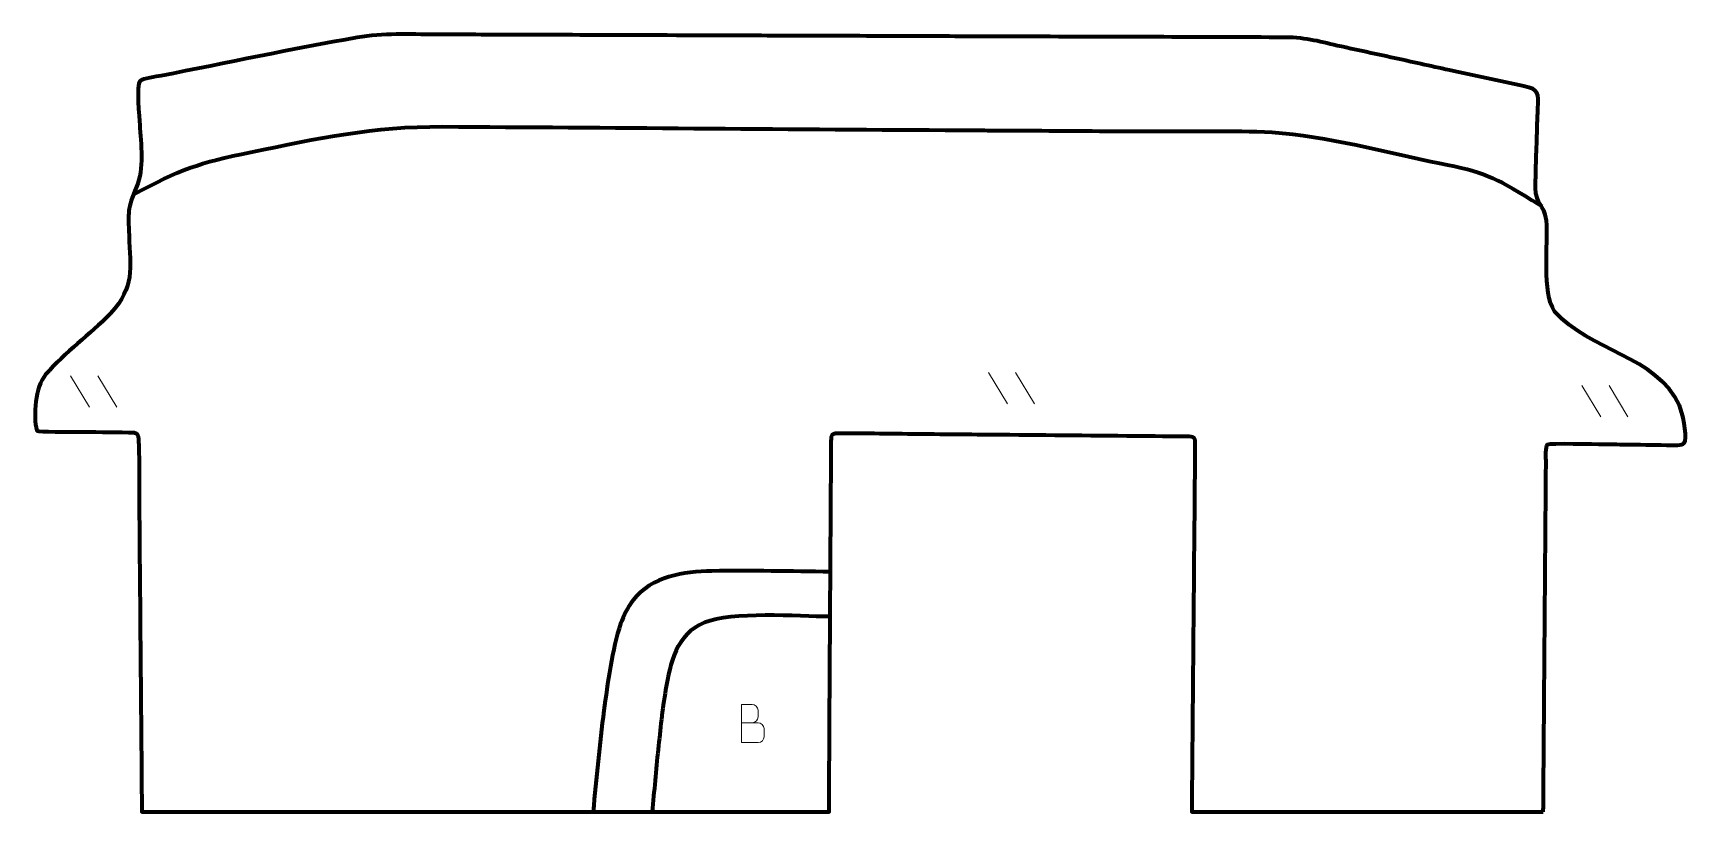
# Model space of a CAD drawing. Header units: millimetres. Extents: x 1115 to 2195, y 241 to 750.
import ezdxf

# ---------------------------------------------------------------- set-up
doc = ezdxf.new("R2010")
doc.units = ezdxf.units.MM
doc.header["$MEASUREMENT"] = 0
doc.layers.add('layer 2', color=7, linetype='Continuous')
doc.layers.add('layer 3', color=7, linetype='Continuous')

msp = doc.modelspace()

# ---------------------------------------------------------------- linework, layer by layer
at = {"layer": 'layer 2', "color": 142, "lineweight": 158}
for points, knots in [([(1180.7072, 644.4943), (1211.3204, 661.2333), (1223.5507, 665.4208), (1257.6343, 672.4196), (1257.6343, 672.4196), (1301.7902, 681.4866), (1337.1955, 689.3179), (1382.9058, 689.0683), (1382.9058, 689.0683), (1492.178, 688.4624), (1601.4474, 687.4686), (1710.7192, 686.8176), (1710.7192, 686.8176), (1715.1614, 686.7911), (1719.6036, 686.7647), (1724.0457, 686.7383), (1724.0457, 686.7383), (1727.536, 686.7175), (1731.0263, 686.6968), (1734.5165, 686.676), (1734.5165, 686.676), (1739.9106, 686.6439), (1745.3046, 686.6118), (1750.6987, 686.5797), (1750.6987, 686.5797), (1763.0733, 686.5061), (1775.448, 686.4325), (1787.8225, 686.3589), (1787.8225, 686.3589), (1794.1685, 686.3212), (1800.5144, 686.2834), (1806.8604, 686.2457), (1806.8604, 686.2457), (1819.5522, 686.1702), (1832.2442, 686.0947), (1844.9361, 686.0192), (1844.9361, 686.0192), (1871.0218, 685.9004), (1898.0868, 686.6638), (1924.049, 685.436), (1924.049, 685.436), (1960.4523, 683.0835), (1997.6577, 672.3387), (2033.5438, 665.2078), (2033.5438, 665.2078), (2062.005, 659.5524), (2069.1388, 656.2429), (2093.8538, 641.1383), (2093.8538, 641.1383), (2093.8538, 641.1383), (2096.2157, 639.6928), (2096.2157, 639.6928), (2096.2157, 639.6928), (2097.6697, 638.8006), (2099.1254, 637.9118), (2100.583, 637.0254)], [0, 0, 0, 0, 0.066666667, 0.066666667, 0.066666667, 0.066666667, 0.133333333, 0.133333333, 0.133333333, 0.133333333, 0.2, 0.2, 0.2, 0.2, 0.266666667, 0.266666667, 0.266666667, 0.266666667, 0.333333333, 0.333333333, 0.333333333, 0.333333333, 0.4, 0.4, 0.4, 0.4, 0.466666667, 0.466666667, 0.466666667, 0.466666667, 0.533333333, 0.533333333, 0.533333333, 0.533333333, 0.6, 0.6, 0.6, 0.6, 0.666666667, 0.666666667, 0.666666667, 0.666666667, 0.733333333, 0.733333333, 0.733333333, 0.733333333, 0.8, 0.8, 0.8, 0.8, 0.866666667, 0.866666667, 0.866666667, 0.866666667, 1, 1, 1, 1]), ([(1635.9528, 398.338), (1610.2062, 398.4667), (1584.3676, 399.254), (1558.6332, 398.7395), (1558.6332, 398.7395), (1540.1298, 398.3695), (1519.1621, 395.3516), (1507.1257, 379.72), (1507.1257, 379.72), (1503.4297, 374.92), (1501.0363, 369.8634), (1498.9823, 364.1949), (1498.9823, 364.1949), (1493.4595, 348.5041), (1490.3181, 324.5582), (1488.0995, 307.6683), (1488.0995, 307.6683), (1485.2068, 285.6468), (1483.1192, 263.5297), (1481.0293, 241.4208)], [0, 0, 0, 0, 0.166666667, 0.166666667, 0.166666667, 0.166666667, 0.333333333, 0.333333333, 0.333333333, 0.333333333, 0.5, 0.5, 0.5, 0.5, 0.666666667, 0.666666667, 0.666666667, 0.666666667, 1, 1, 1, 1]), ([(1635.3851, 368.9936), (1614.9397, 369.2112), (1571.1696, 372.4774), (1553.639, 365.0765), (1553.639, 365.0765), (1535.1192, 357.2581), (1531.4398, 338.9041), (1528.3686, 321.1244), (1528.3686, 321.1244), (1526.1494, 308.2772), (1524.8684, 295.243), (1523.4906, 282.283), (1523.4906, 282.283), (1522.0371, 268.6785), (1520.8227, 255.0523), (1519.6549, 241.4208)], [0, 0, 0, 0, 0.2, 0.2, 0.2, 0.2, 0.4, 0.4, 0.4, 0.4, 0.6, 0.6, 0.6, 0.6, 1, 1, 1, 1])]:
    msp.add_open_spline(points, degree=3, knots=knots, dxfattribs=at)
at = {"layer": 'layer 3', "color": 242, "lineweight": 158}
msp.add_open_spline([(2101.2424, 241.4208), (2101.2424, 241.4208), (1871.7773, 241.4208), (1871.7773, 241.4208), (1871.7773, 241.4208), (1872.1646, 285.8215), (1872.5517, 330.2223), (1872.939, 374.623), (1872.939, 374.623), (1873.2515, 410.451), (1873.6182, 446.2868), (1873.8745, 482.1143), (1873.8745, 482.1143), (1873.913, 487.4999), (1872.0961, 486.8), (1866.5577, 486.8533), (1866.5577, 486.8533), (1854.1886, 486.9725), (1841.8187, 487.0753), (1829.4494, 487.1874), (1829.4494, 487.1874), (1798.066, 487.4718), (1766.6824, 487.7562), (1735.2989, 488.0406), (1735.2989, 488.0406), (1716.5956, 488.21), (1697.8923, 488.3795), (1679.189, 488.5489), (1679.189, 488.5489), (1674.5183, 488.5912), (1640.1375, 489.1973), (1638.6486, 488.73), (1638.6486, 488.73), (1636.8353, 488.1609), (1636.6833, 487.265), (1636.5394, 485.3453), (1636.5394, 485.3453), (1636.1641, 480.3411), (1636.4026, 473.385), (1636.3713, 468.1726), (1636.3713, 468.1726), (1636.2952, 455.4694), (1636.2191, 442.7662), (1636.143, 430.063), (1636.143, 430.063), (1635.768, 367.4998), (1635.393, 304.9367), (1635.018, 242.3735), (1635.018, 242.3735), (1635.018, 242.3735), (1635.0123, 241.4208), (1635.0123, 241.4208), (1635.0123, 241.4208), (1635.0123, 241.4208), (1186.488, 241.4208), (1186.488, 241.4208), (1186.488, 241.4208), (1186.271, 266.4678), (1186.0539, 291.5147), (1185.8368, 316.5617), (1185.8368, 316.5617), (1185.7818, 322.9027), (1185.7269, 329.2437), (1185.6719, 335.5847), (1185.6719, 335.5847), (1185.3421, 373.6307), (1185.0124, 411.6767), (1184.6827, 449.7227), (1184.6827, 449.7227), (1184.6445, 455.2213), (1184.9489, 484.6539), (1183.9007, 487.3634), (1183.9007, 487.3634), (1182.9736, 489.7601), (1180.319, 489.227), (1177.8553, 489.294), (1177.8553, 489.294), (1166.442, 489.6042), (1155.0236, 489.577), (1143.608, 489.7326), (1143.608, 489.7326), (1140.3855, 489.7533), (1118.9296, 489.5396), (1117.8733, 490.4866), (1117.8733, 490.4866), (1115.4988, 500.3934), (1116.9481, 519.0782), (1123.6372, 527.1204), (1123.6372, 527.1204), (1136.7411, 541.9984), (1152.1705, 553.1191), (1165.9891, 566.9526), (1165.9891, 566.9526), (1182.2604, 584.8249), (1178.766, 595.7834), (1178.1437, 617.9732), (1178.1437, 617.9732), (1177.6417, 633.4087), (1176.7421, 635.0641), (1183.0694, 649.6603), (1183.0694, 649.6603), (1187.9014, 661.4027), (1185.9649, 677.8221), (1185.1171, 690.4451), (1185.1171, 690.4451), (1184.8486, 694.4434), (1182.7603, 716.7592), (1185.2096, 718.8196), (1185.2096, 718.8196), (1187.3769, 720.6426), (1195.9455, 721.7589), (1199.0632, 722.3183), (1199.0632, 722.3183), (1241.6688, 730.5612), (1284.4089, 739.871), (1327.1246, 747.2799), (1327.1246, 747.2799), (1343.9603, 750.2), (1361.0767, 749.3066), (1378.0805, 749.2436), (1378.0805, 749.2436), (1380.9349, 749.2361), (1383.7893, 749.228), (1386.6437, 749.2185), (1386.6437, 749.2185), (1405.6791, 749.1516), (1424.7147, 749.0846), (1443.7502, 749.0177), (1443.7502, 749.0177), (1456.4405, 748.9731), (1469.1308, 748.9284), (1481.8212, 748.8838), (1481.8212, 748.8838), (1513.547, 748.7723), (1545.2729, 748.6607), (1576.9987, 748.5491), (1576.9987, 748.5491), (1595.717, 748.4833), (1614.4352, 748.4175), (1633.1535, 748.3517), (1633.1535, 748.3517), (1644.892, 748.3104), (1656.6306, 748.2691), (1668.3691, 748.2279), (1668.3691, 748.2279), (1681.0595, 748.1832), (1693.7498, 748.1386), (1706.4402, 748.094), (1706.4402, 748.094), (1725.4756, 748.0271), (1744.5112, 747.9602), (1763.5467, 747.8933), (1763.5467, 747.8933), (1820.0287, 747.6941), (1876.5204, 747.6075), (1933.0006, 747.3459), (1933.0006, 747.3459), (1947.1426, 747.2805), (1956.0478, 744.3187), (1969.4112, 741.3962), (1969.4112, 741.3962), (1986.7266, 737.6092), (2004.042, 733.8221), (2021.3574, 730.035), (2021.3574, 730.035), (2027.5415, 728.6825), (2033.7254, 727.33), (2039.9094, 725.9775), (2039.9094, 725.9775), (2056.0839, 722.4451), (2072.3429, 719.1071), (2088.4922, 715.5102), (2088.4922, 715.5102), (2098.8637, 713.2003), (2097.9686, 710.8757), (2097.7066, 701.0222), (2097.7066, 701.0222), (2097.5918, 696.706), (2097.3526, 692.3922), (2097.2025, 688.0762), (2097.2025, 688.0762), (2097.2025, 688.0762), (2097.1872, 687.5504), (2097.1872, 687.5504), (2097.1872, 687.5504), (2096.87, 674.765), (2096.2895, 661.8953), (2096.1714, 649.1193), (2096.1714, 649.1193), (2096.3547, 637.3566), (2101.65, 639.399), (2103.2512, 627.8388), (2103.2512, 627.8388), (2104.5505, 612.4571), (2100.3979, 580.2828), (2108.5568, 568.4218), (2108.5568, 568.4218), (2131.4144, 542.3126), (2175.3197, 539.565), (2190.1068, 506.8356), (2190.1068, 506.8356), (2191.9974, 502.3642), (2194.979, 488.3759), (2193.9316, 483.8313), (2193.9316, 483.8313), (2193.1035, 480.2376), (2187.9771, 481.1066), (2184.9343, 481.0962), (2184.9343, 481.0962), (2175.9383, 481.0654), (2166.9522, 481.373), (2157.9582, 481.4665), (2157.9582, 481.4665), (2151.9605, 481.5216), (2145.9628, 481.5767), (2139.9651, 481.6319), (2139.9651, 481.6319), (2135.7164, 481.6788), (2105.1469, 482.4717), (2104.0304, 481.5296), (2104.0304, 481.5296), (2102.4924, 480.2319), (2103.0408, 472.2241), (2103.0266, 469.9523), (2103.0266, 469.9523), (2102.7224, 421.0741), (2102.264, 372.1847), (2101.8822, 323.3057), (2101.8822, 323.3057), (2101.8326, 316.9581), (2101.783, 310.6103), (2101.7334, 304.2627), (2101.7334, 304.2627), (2101.5846, 285.2197), (2101.4358, 266.1767), (2101.287, 247.1336), (2101.287, 247.1336), (2101.2722, 245.2294), (2101.2573, 243.325), (2101.2424, 241.4208)], degree=3, knots=[0, 0, 0, 0, 0.016393443, 0.016393443, 0.016393443, 0.016393443, 0.032786885, 0.032786885, 0.032786885, 0.032786885, 0.049180328, 0.049180328, 0.049180328, 0.049180328, 0.06557377, 0.06557377, 0.06557377, 0.06557377, 0.081967213, 0.081967213, 0.081967213, 0.081967213, 0.098360656, 0.098360656, 0.098360656, 0.098360656, 0.114754098, 0.114754098, 0.114754098, 0.114754098, 0.131147541, 0.131147541, 0.131147541, 0.131147541, 0.147540984, 0.147540984, 0.147540984, 0.147540984, 0.163934426, 0.163934426, 0.163934426, 0.163934426, 0.180327869, 0.180327869, 0.180327869, 0.180327869, 0.196721311, 0.196721311, 0.196721311, 0.196721311, 0.213114754, 0.213114754, 0.213114754, 0.213114754, 0.229508197, 0.229508197, 0.229508197, 0.229508197, 0.245901639, 0.245901639, 0.245901639, 0.245901639, 0.262295082, 0.262295082, 0.262295082, 0.262295082, 0.278688525, 0.278688525, 0.278688525, 0.278688525, 0.295081967, 0.295081967, 0.295081967, 0.295081967, 0.31147541, 0.31147541, 0.31147541, 0.31147541, 0.327868852, 0.327868852, 0.327868852, 0.327868852, 0.344262295, 0.344262295, 0.344262295, 0.344262295, 0.360655738, 0.360655738, 0.360655738, 0.360655738, 0.37704918, 0.37704918, 0.37704918, 0.37704918, 0.393442623, 0.393442623, 0.393442623, 0.393442623, 0.409836066, 0.409836066, 0.409836066, 0.409836066, 0.426229508, 0.426229508, 0.426229508, 0.426229508, 0.442622951, 0.442622951, 0.442622951, 0.442622951, 0.459016393, 0.459016393, 0.459016393, 0.459016393, 0.475409836, 0.475409836, 0.475409836, 0.475409836, 0.491803279, 0.491803279, 0.491803279, 0.491803279, 0.508196721, 0.508196721, 0.508196721, 0.508196721, 0.524590164, 0.524590164, 0.524590164, 0.524590164, 0.540983607, 0.540983607, 0.540983607, 0.540983607, 0.557377049, 0.557377049, 0.557377049, 0.557377049, 0.573770492, 0.573770492, 0.573770492, 0.573770492, 0.590163934, 0.590163934, 0.590163934, 0.590163934, 0.606557377, 0.606557377, 0.606557377, 0.606557377, 0.62295082, 0.62295082, 0.62295082, 0.62295082, 0.639344262, 0.639344262, 0.639344262, 0.639344262, 0.655737705, 0.655737705, 0.655737705, 0.655737705, 0.672131148, 0.672131148, 0.672131148, 0.672131148, 0.68852459, 0.68852459, 0.68852459, 0.68852459, 0.704918033, 0.704918033, 0.704918033, 0.704918033, 0.721311475, 0.721311475, 0.721311475, 0.721311475, 0.737704918, 0.737704918, 0.737704918, 0.737704918, 0.754098361, 0.754098361, 0.754098361, 0.754098361, 0.770491803, 0.770491803, 0.770491803, 0.770491803, 0.786885246, 0.786885246, 0.786885246, 0.786885246, 0.803278689, 0.803278689, 0.803278689, 0.803278689, 0.819672131, 0.819672131, 0.819672131, 0.819672131, 0.836065574, 0.836065574, 0.836065574, 0.836065574, 0.852459016, 0.852459016, 0.852459016, 0.852459016, 0.868852459, 0.868852459, 0.868852459, 0.868852459, 0.885245902, 0.885245902, 0.885245902, 0.885245902, 0.901639344, 0.901639344, 0.901639344, 0.901639344, 0.918032787, 0.918032787, 0.918032787, 0.918032787, 0.93442623, 0.93442623, 0.93442623, 0.93442623, 0.950819672, 0.950819672, 0.950819672, 0.950819672, 0.967213115, 0.967213115, 0.967213115, 0.967213115, 1, 1, 1, 1], dxfattribs=at)
at = {"layer": 'layer 3', "color": 250, "lineweight": 9}
for points in [[(1140.0294, 526.3821), (1140.0294, 526.3821), (1152.3937, 505.8378), (1152.3937, 505.8378)], [(1157.7593, 526.3821), (1157.7593, 526.3821), (1170.1236, 505.8378), (1170.1236, 505.8378)], [(1739.0462, 528.4987), (1739.0462, 528.4987), (1751.4105, 507.9544), (1751.4105, 507.9544)], [(1756.7761, 528.4987), (1756.7761, 528.4987), (1769.1404, 507.9544), (1769.1404, 507.9544)], [(2126.3963, 520.0321), (2126.3963, 520.0321), (2138.7606, 499.4878), (2138.7606, 499.4878)], [(2144.1262, 520.0321), (2144.1262, 520.0321), (2156.4905, 499.4878), (2156.4905, 499.4878)]]:
    msp.add_open_spline(points, degree=3, dxfattribs=at)
msp.add_open_spline([(1577.8315, 299.6906), (1581.4701, 299.691), (1585.0572, 299.691), (1588.6966, 299.6906), (1588.6966, 299.6906), (1590.672, 299.6733), (1592.5956, 297.9372), (1592.5956, 295.8876), (1592.5956, 295.8876), (1592.5952, 294.759), (1592.5952, 291.7096), (1592.5956, 290.5807), (1592.5956, 290.5807), (1592.6132, 288.7228), (1591.0711, 286.7089), (1588.7496, 286.7258), (1588.7496, 286.7258), (1585.1098, 286.7262), (1581.4704, 286.7262), (1577.8315, 286.7258), (1577.8315, 286.7258), (1577.8315, 295.0441), (1577.8315, 303.3619), (1577.8315, 311.6794), (1577.8315, 311.6794), (1580.2052, 311.6794), (1582.5793, 311.6794), (1584.9535, 311.6794), (1584.9535, 311.6794), (1586.6343, 311.697), (1588.7311, 309.7865), (1588.7488, 307.8241), (1588.7488, 307.8241), (1588.7484, 305.758), (1588.7484, 305.612), (1588.7488, 303.5455), (1588.7488, 303.5455), (1588.7661, 301.4794), (1586.9116, 299.6733), (1584.9016, 299.6906)], degree=3, knots=[0, 0, 0, 0, 0.090909091, 0.090909091, 0.090909091, 0.090909091, 0.181818182, 0.181818182, 0.181818182, 0.181818182, 0.272727273, 0.272727273, 0.272727273, 0.272727273, 0.363636364, 0.363636364, 0.363636364, 0.363636364, 0.454545455, 0.454545455, 0.454545455, 0.454545455, 0.545454545, 0.545454545, 0.545454545, 0.545454545, 0.636363636, 0.636363636, 0.636363636, 0.636363636, 0.727272727, 0.727272727, 0.727272727, 0.727272727, 0.818181818, 0.818181818, 0.818181818, 0.818181818, 1, 1, 1, 1], dxfattribs=at)

doc.saveas('drawing.dxf')
